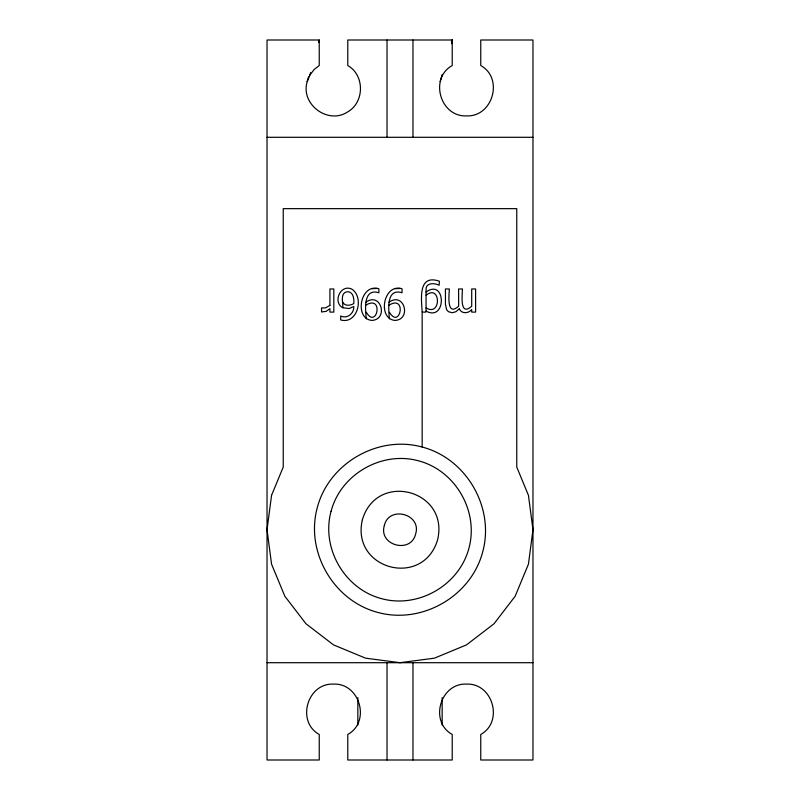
<?xml version="1.0" encoding="UTF-8"?>
<svg xmlns="http://www.w3.org/2000/svg" width="800" height="800" viewBox="0 0 800 800"><rect width="100%" height="100%" fill="white"/><g stroke="black" fill="none" stroke-linecap="round" stroke-linejoin="round"><path stroke-width="1.2" d="M366.28 318.84C365.35 309.55 363.01 287.79 378.88 292.76L378.88 288.8C360.45 282.86 353.85 318.43 371.76 320.43C388.77 319.63 381.03 291.27 365.81 302.25M389.44 318.84C388.5 309.55 386.17 287.79 402.04 292.76L402.04 288.8C383.61 282.86 377.01 318.43 394.91 320.43C411.92 319.63 404.19 291.27 388.97 302.25M422.16 447.03C377.97 434.89 328.88 463.23 317.3 507.57C305.16 551.76 333.5 600.85 377.84 612.43C422.03 624.57 471.12 596.23 482.7 551.89C494.84 507.7 466.5 458.61 422.16 447.03L422.17 312.1C421.42 298.87 417.82 273.84 439.36 281.2L439.15 285.26C434.51 282.81 425.37 282.5 426.06 290L426.06 311.11L425.83 312.1L422.17 312.1M307.2 81.6C300.28 103.85 327.43 124.68 347.14 112.24C364.53 102.89 365.04 75.3 347.78 65.55L347.78 40L452.22 40L452.22 65.55C429.07 78.23 440.16 117.12 466.49 115.89C492.81 117.12 503.9 78.23 480.76 65.55L480.76 40L532.97 40L532.97 760L480.76 760L480.76 734.45C503.9 721.77 492.81 682.88 466.49 684.11C440.16 682.88 429.07 721.77 452.22 734.45L452.22 760L347.78 760L347.78 734.45C370.93 721.77 359.84 682.88 333.51 684.11C307.19 682.88 296.1 721.77 319.24 734.45L319.24 760L267.03 760L267.03 40L319.24 40L319.24 65.55L314.25 69.38L309.92 75.03L307.2 81.6L308.58 76.84M318.83 42.45L319.24 40M451.59 43.67L452.22 40L451.53 42.38M309.92 75.03L310.56 72.61M451.57 42.42L452.22 40M440.17 81.6L442.24 74.47M426.06 292.03C446.07 277.79 446.74 322.19 426.06 311.11M426.06 295.24C440.83 283.48 441.59 317.09 426.06 307.94M365.79 305.19C384.16 294.14 376.88 330.09 366.29 312.26M388.95 305.19C407.32 294.14 400.04 330.09 389.44 312.26M372.01 288.68L377.14 288.46M395.16 288.68L400.3 288.46M267.03 137.3L532.97 137.3M267.03 662.7L532.97 662.7M342.82 307.76L349.13 308.53L353.78 306.51C354.19 313.34 347.21 319.26 340.69 316L340.69 319.95C357.72 324.77 364.5 296.75 351.62 289.03C340.41 283.9 332.41 302.35 342.82 307.76C343.1 302.66 339.69 292.31 347.79 291.7C353.52 292.01 354.2 299.13 353.78 303.57C350.49 305.68 344.47 306.45 342.72 302M442.16 697.63L442.16 725.07M412.97 40L412.97 137.3M412.97 662.7L412.97 760M387.03 40L387.03 137.3M387.03 662.7L387.03 760M357.84 697.63L357.84 725.07M271.56 495.31L267.03 529.73L271.56 564.15L284.84 596.22L305.97 623.76L333.51 644.89L365.58 658.17L400 662.7L434.42 658.17L466.49 644.89L494.03 623.76L515.16 596.22L528.44 564.15L532.97 529.73L528.44 495.31L516.76 467.1L516.76 208.65L283.24 208.65L283.24 467.1L271.56 495.31M331.08 511.26C320.97 548.09 344.58 589 381.53 598.65C418.36 608.76 459.27 585.15 468.92 548.2C479.03 511.37 455.42 470.46 418.47 460.81C381.64 450.69 340.73 474.31 331.08 511.26M362.41 519.66C350.53 569.32 423.05 588.75 437.59 539.8C449.47 490.14 376.95 470.71 362.41 519.66M384.34 525.53C378.18 545.45 411.03 554.25 415.66 533.93C421.82 514.01 388.97 505.21 384.34 525.53M459.32 308.75L455.88 311.73L452.24 312.74L448.38 311.67L446.57 309.59L445.44 304.19L445.44 288.97L449.34 288.97C449.09 294.79 446.39 317.15 458.66 306.18L458.57 288.97L462.47 288.97C462.29 294.69 459.45 317.08 471.7 306.24L471.7 288.97L475.6 288.97L475.6 312.1L471.7 312.1L471.7 309.53C468.69 313.59 461.22 314.09 459.32 308.75M329.92 305.39L325.42 307.94L321.55 307.92L321.55 311.98L326.2 311.33L329.92 308.66L329.92 312.1L333.82 312.1L333.82 288.97L329.92 288.97L329.92 305.39"/></g></svg>
